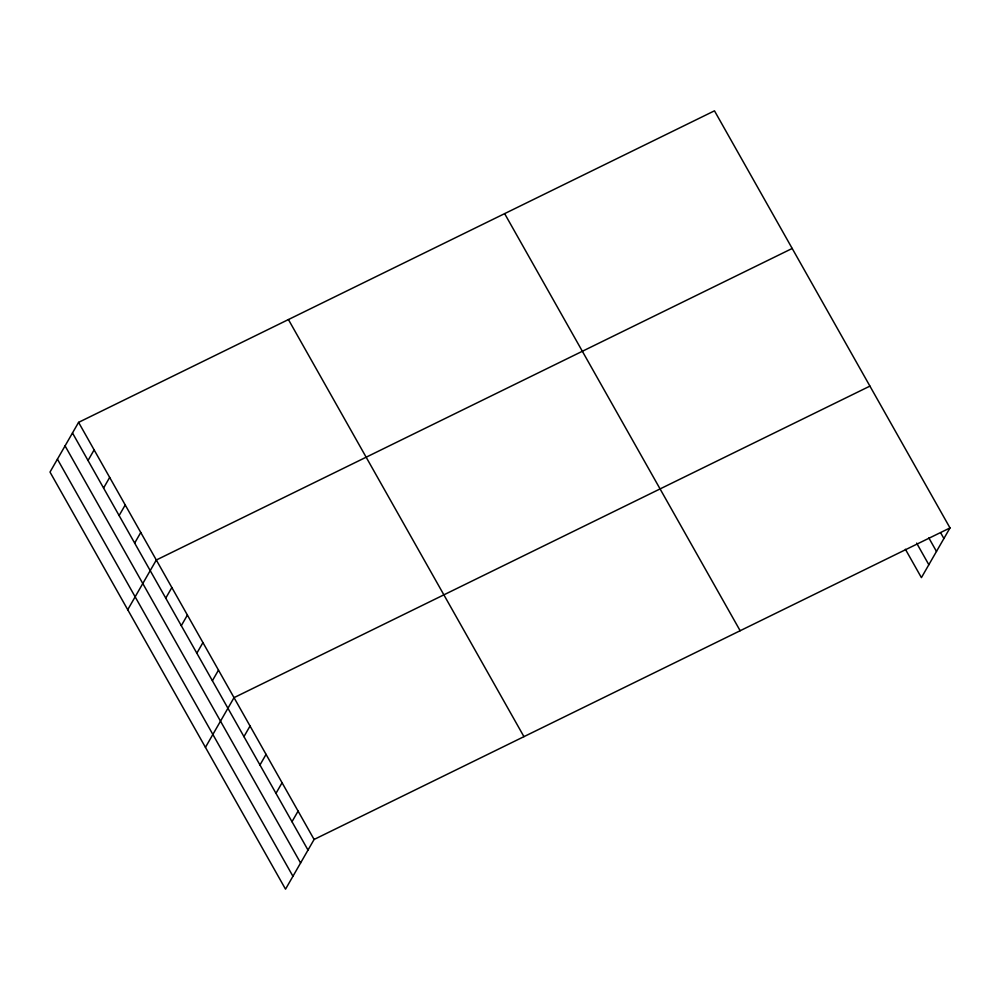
<?xml version="1.0" encoding="UTF-8"?>
<svg xmlns="http://www.w3.org/2000/svg" width="1000" height="1000" viewBox="0 0 1000 1000"><rect width="100%" height="100%" fill="white"/><g stroke="black" fill="none" stroke-linecap="round" stroke-linejoin="round"><path stroke-width="1.5" d="M78.587 422.362L50 472.075L285.525 889.175L314.1 839.463L950 527.925L714.475 110.825L78.587 422.362L314.1 839.463M88.025 460.5L94.125 449.9M103.575 488.038L109.675 477.425M119.113 515.562L125.225 504.95M134.662 543.088L140.762 532.475M127.725 609.725L156.312 560.013L792.2 248.463M165.75 598.15L171.85 587.537M181.3 625.675L187.4 615.062M196.838 653.2L202.938 642.588M212.387 680.725L218.487 670.125M205.438 747.362L234.025 697.65L869.925 386.112M243.938 736.625L250.05 726.012M259.962 764.987L266.062 754.375M275.975 793.35L282.075 782.738M291.988 821.712L298.087 811.1M950 527.925L921.413 577.638L905.4 549.275M940.85 533.125L943.9 538.525M928.85 537.925L936.475 551.438M916.637 543.125L928.838 564.725M504.637 213.637L740.15 630.725M288.425 319.562L523.95 736.65M72.487 432.975L308 850.062M65.062 445.875L300.587 862.975M57.425 459.175L292.938 876.263"/></g></svg>
